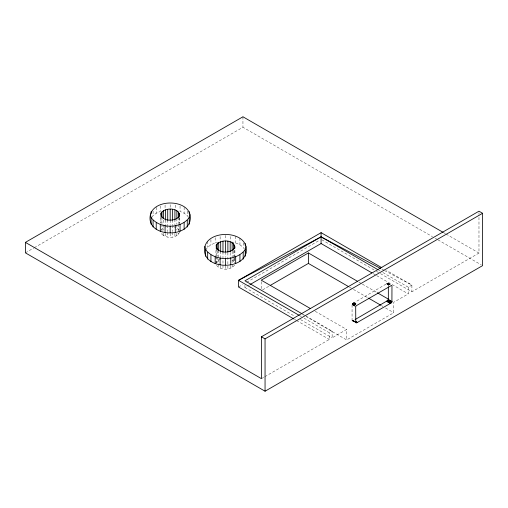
<?xml version="1.0" encoding="UTF-8"?>
<svg xmlns="http://www.w3.org/2000/svg" width="508" height="508" viewBox="0 0 508 508"><rect width="100%" height="100%" fill="white"/><g stroke="black" fill="none" stroke-linecap="round" stroke-linejoin="round"><path stroke-width="0.38" stroke-dasharray="2.54 1.91" d="M179.661 231.769C177.368 239.001 165.017 238.938 161.011 233.185M215.944 263.671L217.214 260.934L220.688 258.928M389.985 284.423L388.074 283.343L386.81 283.661L352.704 303.555L352.063 304.59L352.063 320.434L352.501 320.758L353.739 320.345M151.898 217.253L153.079 215.602L156.216 213.246L160.299 211.436L160.299 205.486M161.328 229.914L163.468 227.895M205.619 250.139C208.14 245.656 213.119 243.256 218.002 242.272M234.594 265.087C230.562 270.618 220.294 270.618 216.268 265.087M25.4 252.851L33.636 248.094M34.322 247.701L242.945 127.254L432.473 236.677M238.525 287.007L242.614 284.645M246.71 282.283L319.71 240.138M244.939 285.267L244.939 287.49L246.996 286.302M247.682 285.909L249.739 284.721M262.617 289.846L269.45 285.902M304.076 318.179L329.343 332.765L332.137 331.159L332.137 337.833L346.634 329.463L346.634 339.928L306.337 316.662M382.867 272.523L408.273 287.185L411.899 285.09L386.632 270.497M261.43 378.657L264.179 377.069M264.865 376.676L329.343 339.446L329.343 332.765M408.273 287.185L408.273 293.878L393.77 302.247L393.77 312.718L346.634 339.928M380.486 273.647L411.899 291.783L478.974 253.06L478.974 215.144M165.43 227.025L166.954 226.663M173.393 226.663L176.879 227.895L179.337 230.353M231.445 241.935C236.271 242.913 241.598 244.678 244.418 248.996M188.455 217.253L187.268 215.602L184.131 213.246L180.048 211.436L180.048 205.486M354.705 305.435L352.203 304.171L355.187 305.994L352.114 304.356L355.117 306.172M381.857 269.132L383.953 270.25M384.651 270.618L411.899 285.09L411.899 291.783M355.714 306.534L352.063 304.59L355.689 306.686M388.074 283.343L391.344 285.286M387.998 283.331L389.884 284.391M443.979 232.855L445.351 233.648M446.037 234.042L478.974 253.06M435.216 238.265L437.28 239.452M437.966 239.846L481.228 264.827M378.752 270.142L380.124 270.935M321.761 239.744L375.704 270.885M376.39 271.285L379.806 273.253M373.259 273.66L376.003 275.247M376.688 275.641L408.273 293.878M387.909 283.324L389.807 284.372M387.807 283.331L389.623 284.378M387.591 283.369L389.515 284.391M387.477 283.394L389.287 284.442M387.35 283.432L389.16 284.48M387.223 283.483L389.033 284.531M387.09 283.534L389.503 284.931M386.95 283.591L389.369 284.988M386.81 283.661L389.23 285.058M386.671 283.737L389.084 285.128M386.525 283.813L390.15 285.902M358.934 282.137L361.664 283.712M362.35 284.112L376.695 292.392M349.371 287.084L352.787 289.052M353.466 289.446L367.811 297.732M381.476 305.619L382.841 306.407M385.572 307.981L393.77 312.718M353.879 302.66L357.505 304.756M353.739 302.743L356.159 304.14M353.593 302.838L356.013 304.235M353.454 302.927L355.873 304.324M353.32 303.028L355.733 304.425M353.187 303.13L355.6 304.527M353.06 303.232L355.473 304.629M352.933 303.339L355.346 304.736M352.812 303.447L355.232 304.844M352.704 303.555L355.117 304.946M352.596 303.663L355.016 305.054M352.501 303.765L354.914 305.162M352.412 303.873L354.832 305.27M352.33 303.974L354.749 305.371M353.32 320.548L354.527 321.246M353.187 320.599L354.394 321.297M352.933 320.688L354.267 321.348M352.812 320.713L354.628 321.761M352.063 320.434L355.689 322.529M352.088 320.561L354.508 321.951M352.152 320.656L354.571 322.047M315.214 311.321L346.634 329.463M303.295 314.509L305.359 315.697M306.045 316.097L332.137 331.159M302.235 314.293L303.6 315.081M299.98 315.817L301.346 316.605M244.939 287.49L294.373 316.033M300.552 319.602L332.137 337.833M294.519 319.335L295.885 320.129M296.564 320.523L329.343 339.446M388.29 283.47L390.119 284.543M232.137 259.798L234.594 262.255M478.974 212.769L478.974 214.351M388.341 283.648L388.341 286.023M261.252 281.661L261.252 289.135M243.192 242.824L243.192 247.282M242.945 116.783L242.945 127.254M239.935 238.144L239.935 244.831M235.687 236.258L235.687 242.951M234.912 250.412L234.912 257.435M234.912 258.21L234.912 262.89M234.594 250.273L234.594 257.575M234.594 258.07L234.594 262.75M233.648 250.793L233.648 257.829M233.648 258.591L233.648 262.509M232.137 251.168L232.137 267.545M230.74 236.563L230.74 241.021M230.175 252.692L230.175 258.928M230.175 265.297L230.175 268.414M227.882 252.584L227.882 268.961M225.431 235.42L225.431 239.878M225.431 251.993L225.431 257.448M225.431 266.027L225.431 269.145M222.974 251.803L222.974 268.961M220.688 251.257L220.688 257.499M220.688 265.297L220.688 268.414M220.123 236.563L220.123 241.021M218.719 250.387L218.719 267.545M217.214 250.793L217.214 256.273M217.214 257.035L217.214 262.509M216.268 248.71L216.268 256.013M216.268 256.508L216.268 262.75M215.944 250.412L215.944 255.873M215.944 256.654L215.944 262.89M215.17 237.744L215.17 242.951M210.928 239.63L210.928 244.831M207.67 241.338L207.67 247.282M187.268 211.144L187.268 215.602M184.131 207.296L184.131 213.246M179.661 217.735L179.661 223.19M179.337 217.589L179.337 223.831M178.391 217.348L178.391 223.59M178.391 224.352L178.391 234.506M176.879 218.484L176.879 223.996M176.879 224.726L176.879 230.181M176.879 233.305L176.879 235.642M175.285 205.092L175.285 208.807M174.917 219.354L174.917 224.815M174.917 233.394L174.917 236.512M172.631 219.901L172.631 224.917M172.631 225.361L172.631 231.597M172.631 232.378L172.631 237.058M170.174 204.705L170.174 208.42M170.174 220.091L170.174 224.771M170.174 233.343L170.174 237.242M167.716 219.901L167.716 224.917M167.716 225.361L167.716 231.597M167.716 232.378L167.716 237.058M165.43 220.008L165.43 224.815M165.43 233.394L165.43 236.512M165.068 205.092L165.068 208.807M163.468 220.047L163.468 223.996M163.468 224.726L163.468 230.181M163.468 233.305L163.468 235.642M161.957 217.348L161.957 223.59M161.957 224.352L161.957 234.506M161.011 216.027L161.011 223.831M160.687 217.735L160.687 223.19M156.216 207.296L156.216 213.246M153.079 211.144L153.079 215.602"/><path stroke-width="0.76" d="M355.111 319.551L387.706 300.526L388.341 299.491L388.341 286.817M391.916 301.815L391.966 285.737L391.535 285.42L356.222 305.752L355.689 306.686L355.778 322.745L357.365 322.44L390.296 303.428L391.7 302.197L391.916 301.815L388.29 299.726M150.438 214.611C154.94 197.06 194.977 199.523 189.909 221.304C185.414 238.855 145.371 236.398 150.438 214.611L151.105 217.564L151.105 224.25M161.011 213.195C160.363 221.761 175.578 222.174 179.337 216.027C179.984 207.461 164.77 207.054 161.011 213.195L161.011 216.313M189.243 224.25L189.243 217.564L189.909 214.611M204.921 246.513C209.525 228.384 250.933 230.765 245.936 253.206C241.338 271.336 199.93 268.948 204.921 246.513L205.619 249.58L205.619 256.267M216.268 245.097C215.621 253.663 230.829 254.07 234.594 247.929C235.242 239.363 220.028 238.957 216.268 245.097L216.268 248.996M245.243 256.267L245.243 249.58L245.936 246.513M151.105 217.564C159.487 229.07 180.861 229.07 189.243 217.564M205.619 249.58C214.325 261.531 236.531 261.531 245.243 249.58M25.4 242.38L261.43 378.657L261.43 336.791L478.974 211.195L482.6 213.284L482.6 265.62L265.055 391.217L25.4 252.851L25.4 242.38L242.945 116.783L443.293 232.461M381.851 267.741L321.075 232.651L238.525 280.333L238.525 287.007L293.834 318.941M250.425 284.321L321.075 243.535L371.881 272.866M357.569 281.349L308.388 252.952L261.252 280.168L310.432 308.559M270.129 285.502L308.388 263.417L348.685 286.69M261.43 336.791L265.055 338.88L482.6 213.284M380.46 268.395L321.075 236.855L238.525 280.333L299.301 315.417M378.06 269.748L321.075 236.855L244.939 280.816L301.923 313.715M377.374 292.786L388.309 299.098M388.341 299.491L391.966 301.581M388.201 299.911L391.827 302.006M388.074 300.107L391.7 302.197M387.998 300.209L391.624 302.304M387.909 300.311L391.535 302.406M387.807 300.418L391.433 302.514M387.706 300.526L391.331 302.622M387.591 300.634L391.217 302.73M387.477 300.742L391.103 302.838M387.35 300.85L390.976 302.946M387.223 300.946L390.849 303.041M387.09 301.054L390.715 303.143M386.95 301.149L390.576 303.244M386.81 301.244L390.436 303.333M386.671 301.333L390.296 303.428M368.497 298.126L380.79 305.225M355.549 321.393L357.365 322.44M355.41 321.469L357.219 322.517M355.27 321.532L357.08 322.58M355.13 321.596L356.946 322.644M355.6 321.996L356.813 322.694M355.346 322.085L356.686 322.739M355.232 322.11L356.438 322.809M355.117 322.129L356.33 322.828M245.586 251.67L245.936 253.206M321.075 232.651L321.075 243.535M308.388 252.952L308.388 263.417M265.055 338.88L265.055 391.217M245.243 243.453L245.243 245.681M243.192 252.438L243.192 259.124M239.935 254.889L239.935 261.576M235.687 256.769L235.687 263.462M234.912 246.513L234.912 248.075M234.594 245.097L234.594 248.215M233.648 243.776L233.648 250.012M232.137 242.64L232.137 250.438M230.74 257.95L230.74 264.643M230.175 241.77L230.175 251.911M227.882 241.224L227.882 252.139M225.431 241.04L225.431 251.955M225.431 258.356L225.431 265.043M222.974 241.224L222.974 252.139M220.688 241.77L220.688 251.911M220.123 257.95L220.123 264.643M218.719 242.64L218.719 250.438M217.214 243.776L217.214 250.012M215.17 256.769L215.17 263.462M210.928 254.889L210.928 261.576M207.67 252.438L207.67 259.124M189.243 211.665L189.243 213.893M187.268 220.313L187.268 227M184.131 222.669L184.131 229.362M180.048 224.485L180.048 231.172M179.337 213.195L179.337 216.313M178.391 211.874L178.391 217.335M176.879 210.737L176.879 218.542M175.285 225.622L175.285 232.308M174.917 209.868L174.917 220.008M172.631 209.321L172.631 220.243M170.174 209.137L170.174 220.053M170.174 226.009L170.174 232.696M167.716 209.321L167.716 220.243M165.43 209.868L165.43 220.008M165.068 225.622L165.068 232.308M163.468 210.737L163.468 218.542M161.957 211.874L161.957 217.335M160.299 224.485L160.299 231.172M156.216 222.669L156.216 229.362M153.079 220.313L153.079 227M151.105 211.665L151.105 213.893"/></g></svg>
